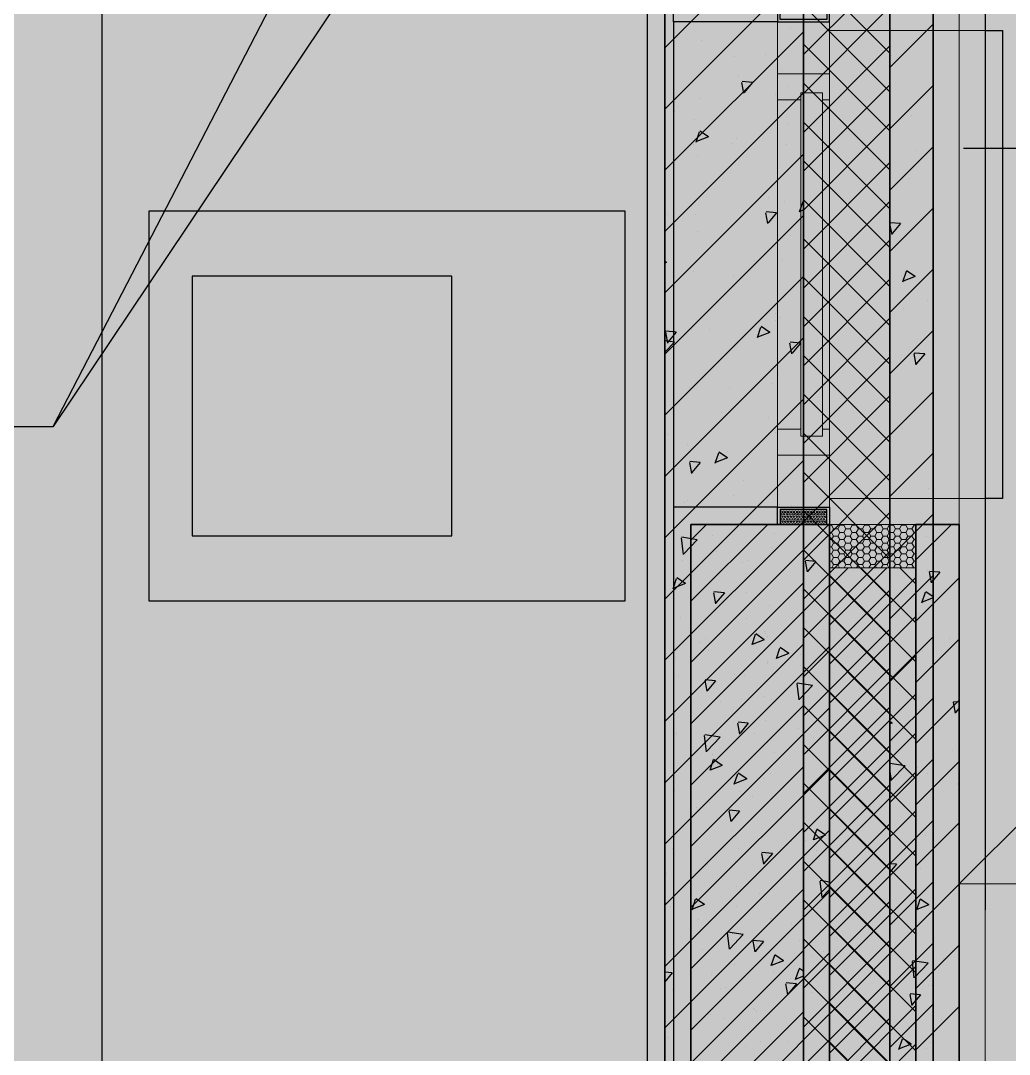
# Model space of a CAD drawing. Header units: inches. Extents: x 143994 to 247866, y 243815 to 272761.
# Drawn here: x 178452 to 179593, y 250764 to 251958 of the extents above; entities that cross this region are included whole.
import ezdxf

# ---------------------------------------------------------------- set-up
doc = ezdxf.new("R2010")
doc.units = ezdxf.units.IN
doc.header["$LTSCALE"] = 1000
doc.header["$MEASUREMENT"] = 0
doc.linetypes.add('DASH', pattern=[0.35, 0.25, -0.1])
doc.layers.get('DEFPOINTS').update_dxf_attribs({"color": 62})
for name, color, linetype in [('0-建筑1F', 127, 'Continuous'), ('0-建筑2F', 127, 'Continuous'), ('00污水标注', 130, 'Continuous'), ('00雨水标注', 3, 'Continuous'), ('A-S-face(建筑粉刷线)', 136, 'Continuous'), ('A-Wall-Patn', 255, 'Continuous'), ('PUB_HATCH', 8, 'Continuous'), ('厨卫', 44, 'Continuous')]:
    doc.layers.add(name, color=color, linetype=linetype)
for name, color, linetype, lineweight in [('A-M-Stone', 11, 'Continuous', 15), ('A-Wall', 254, 'Continuous', 35), ('MQ-HZ幕墙绘制', 6, 'Continuous', 13), ('W-保温层', 8, 'Continuous', 13), ('散水线', 8, 'Continuous', 15)]:
    doc.layers.add(name, color=color, linetype=linetype, lineweight=lineweight)

# ---------------------------------------------------------------- blocks, each defined once
blk = doc.blocks.new('QWQW8EF')
at = {"layer": '00污水标注'}
blk.add_line((661004.9, -509770.9), (660472, -509770.9), dxfattribs=at)
at = {"layer": '00雨水标注', "color": 1}
for p, q in [((659420.5, -510091.6), (660102.1, -508774.7)), ((660102.1, -509074.7), (659420.5, -510091.6)), ((658030.5, -510091.6), (659420.5, -510091.6))]:
    blk.add_line(p, q, dxfattribs=at)
blk = doc.blocks.new('144')
at = {"layer": 'A-M-Stone', "color": 127}
for p, q in [((660496.9, -385330.3), (660496.9, -389225.3)), ((660496.9, -389225.3), (660846.9, -389225.3))]:
    blk.add_line(p, q, dxfattribs=at)
at = {"layer": 'A-S-face(建筑粉刷线)', "color": 127}
blk.add_line((660136.9, -390130.3), (660136.9, -387145.3), dxfattribs=at)
at = {"layer": 'A-Wall', "color": 127}
for p, q in [((660156.9, -385330.3), (660156.9, -390150.3)), ((660316.9, -390310.3), (660316.9, -385330.3)), ((660416.9, -385330.3), (660416.9, -390410.3)), ((660466.9, -390460.3), (660466.9, -385330.3))]:
    blk.add_line(p, q, dxfattribs=at)
at = {"layer": 'PUB_HATCH', "color": 127, "linetype": 'Continuous'}
for p, q in [((660316.9, -388100.1), (660156.9, -388260.1)), ((660316.9, -388170.8), (660156.9, -388330.8)), ((660316.9, -388241.5), (660156.9, -388401.5)), ((660302.2, -388238.2), (660302.2, -388238.2)), ((660466.9, -388232.9), (660416.9, -388282.9)), ((660199.5, -388252.2), (660199.5, -388252.2)), ((660166.7, -388263.9), (660166.7, -388263.9)), ((660237.2, -388269.9), (660237.2, -388269.9)), ((660273.5, -388268.4), (660273.5, -388268.4)), ((660418.9, -388269.4), (660418.9, -388269.4)), ((660292.6, -388286), (660292.6, -388286)), ((660166.8, -388302.5), (660166.8, -388302.5)), ((660242.5, -388292.6), (660242.5, -388292.6)), ((660245.4, -388300.1), (660247.7, -388312.6)), ((660258, -388300.1), (660246.1, -388299.1)), ((660258, -388300.1), (660248.4, -388311.6)), ((660316.9, -388312.2), (660156.9, -388472.2)), ((660285.1, -388313.8), (660285.1, -388313.8)), ((660299.7, -388304.7), (660299.7, -388304.7)), ((660466.9, -388303.6), (660416.9, -388353.6)), ((660197, -388318.8), (660197, -388318.8)), ((660168.5, -388333.8), (660168.5, -388333.8)), ((660442, -388338.3), (660442, -388338.3)), ((660191.5, -388343.2), (660191.5, -388343.2)), ((660298.3, -388347.7), (660298.3, -388347.7)), ((660196.7, -388357.3), (660192.6, -388369.4)), ((660207.3, -388363), (660193.3, -388368.4)), ((660207.3, -388363), (660197.4, -388356.3)), ((660189.9, -388371.5), (660189.9, -388371.5)), ((660233.7, -388370.1), (660233.7, -388370.1)), ((660240, -388364.9), (660240, -388364.9)), ((660297.3, -388371.3), (660297.3, -388371.3)), ((660466.9, -388374.3), (660416.9, -388424.3)), ((660316.9, -388382.9), (660156.9, -388542.9)), ((660194.6, -388385.4), (660194.6, -388385.4)), ((660447.2, -388379.1), (660447.2, -388379.1)), ((660439.5, -388410.6), (660439.5, -388410.6)), ((660276.8, -388433.1), (660276.8, -388433.1)), ((660313.7, -388427.1), (660313.7, -388427.1)), ((660187.3, -388443.7), (660187.3, -388443.7)), ((660294.9, -388437.9), (660294.9, -388437.9)), ((660316.1, -388437.9), (660312, -388449.9)), ((660316.9, -388437), (660316.8, -388436.9)), ((660466.9, -388445.1), (660416.9, -388495.1)), ((660316.9, -388453.6), (660156.9, -388613.6)), ((660160.2, -388453.1), (660160.2, -388453.1)), ((660192.2, -388452), (660192.2, -388452)), ((660273.2, -388450.5), (660275.5, -388463.1)), ((660285.8, -388450.6), (660273.8, -388449.5)), ((660285.8, -388450.6), (660276.1, -388462)), ((660316.9, -388447.3), (660312.7, -388448.9)), ((660416.9, -388464.8), (660418.9, -388475.6)), ((660429.2, -388463.1), (660417.3, -388462.1)), ((660429.2, -388463.1), (660419.6, -388474.6)), ((660194.7, -388472.3), (660194.7, -388472.3)), ((660301.5, -388476.8), (660301.5, -388476.8)), ((660261, -388506), (660261, -388506)), ((660292.4, -388504.5), (660292.4, -388504.5)), ((660158.7, -388508.1), (660156.9, -388506.9)), ((660158.7, -388508.1), (660156.9, -388508.7)), ((660466.9, -388515.8), (660416.9, -388565.8)), ((660446.1, -388524.1), (660436.1, -388517.4)), ((660316.9, -388524.3), (660156.9, -388684.3)), ((660189.7, -388518.6), (660189.7, -388518.6)), ((660236.6, -388523.1), (660236.6, -388523.1)), ((660435.5, -388518.4), (660431.4, -388530.5)), ((660446.1, -388524.1), (660432.1, -388529.5)), ((660219.5, -388551.6), (660219.5, -388551.6)), ((660460.6, -388551.7), (660460.6, -388551.7)), ((660433.1, -388560.6), (660433.1, -388560.6)), ((660284.2, -388574.9), (660284.2, -388574.9)), ((660284.5, -388567), (660284.5, -388567)), ((660290, -388571.1), (660290, -388571.1)), ((660157.5, -388588.4), (660159.8, -388600.9)), ((660170.1, -388588.4), (660158.1, -388587.4)), ((660170.1, -388588.4), (660160.4, -388599.9)), ((660167.9, -388587.1), (660167.9, -388587.1)), ((660187.3, -388585.1), (660187.3, -388585.1)), ((660208.4, -388584.9), (660208.4, -388584.9)), ((660261.7, -388578.4), (660261.7, -388578.4)), ((660267.4, -388582.9), (660263.4, -388595)), ((660278, -388588.6), (660264, -388594)), ((660278, -388588.6), (660268.1, -388581.9)), ((660466.9, -388586.5), (660416.9, -388636.5)), ((660316.9, -388595.1), (660156.9, -388755.1)), ((660167.9, -388600), (660156.9, -388598.3)), ((660167.9, -388600), (660156.9, -388611.5)), ((660300.9, -388601), (660303.2, -388613.5)), ((660313.5, -388601), (660301.6, -388599.9)), ((660313.5, -388601), (660303.9, -388612.5)), ((660444.4, -388613.5), (660446.7, -388626)), ((660457, -388613.5), (660445, -388612.5)), ((660457, -388613.5), (660447.3, -388625)), ((660281.6, -388647.2), (660281.6, -388647.2)), ((660287.6, -388637.6), (660287.6, -388637.6)), ((660184.9, -388651.7), (660184.9, -388651.7)), ((660231.6, -388653.8), (660231.6, -388653.8)), ((660466.9, -388657.2), (660416.9, -388707.2)), ((660316.9, -388665.8), (660156.9, -388825.8)), ((660222.8, -388680.6), (660222.8, -388680.6)), ((660276.3, -388686.4), (660276.3, -388686.4)), ((660436.3, -388689.7), (660436.3, -388689.7)), ((660159.6, -388706.4), (660159.6, -388706.4)), ((660285.1, -388704.2), (660285.1, -388704.2)), ((660431.1, -388699.5), (660431.1, -388699.5)), ((660182.5, -388718.3), (660182.5, -388718.3)), ((660178.9, -388732.7), (660178.9, -388732.7)), ((660218.7, -388727.9), (660214.7, -388740)), ((660229.4, -388733.6), (660219.4, -388726.9)), ((660229, -388726.1), (660229, -388726.1)), ((660466.9, -388727.9), (660416.9, -388777.9)), ((660316.9, -388736.5), (660156.9, -388896.5)), ((660185.2, -388738.8), (660187.5, -388751.4)), ((660197.8, -388738.9), (660185.9, -388737.8)), ((660197.8, -388738.9), (660188.2, -388750.4)), ((660229.4, -388733.6), (660215.4, -388739)), ((660247.6, -388759.9), (660247.6, -388759.9)), ((660236, -388776.4), (660236, -388776.4)), ((660282.7, -388770.8), (660282.7, -388770.8)), ((660428.5, -388771.8), (660428.5, -388771.8)), ((660461.1, -388769), (660461.1, -388769)), ((660180, -388784.9), (660180, -388784.9)), ((660183, -388782.3), (660183, -388782.3)), ((660289.7, -388786.8), (660289.7, -388786.8)), ((660302.7, -388788.3), (660302.7, -388788.3)), ((660466.9, -388798.6), (660416.9, -388848.6)), ((660316.9, -388807.2), (660156.9, -388967.2)), ((660176.4, -388805), (660176.4, -388805)), ((660175.9, -388825.9), (660178.2, -388844.9)), ((660194.4, -388828), (660176.6, -388825.2)), ((660194.4, -388828), (660178.9, -388844.2)), ((660283.9, -388820.3), (660283.9, -388820.3)), ((660167.3, -388840.3), (660167.3, -388840.3)), ((660280.3, -388837.4), (660280.3, -388837.4)), ((660177.6, -388851.5), (660177.6, -388851.5)), ((660170.1, -388873), (660166, -388885)), ((660180.7, -388878.7), (660170.8, -388871.9)), ((660250.1, -388867.2), (660250.1, -388867.2)), ((660466.9, -388869.3), (660416.9, -388919.3)), ((660316.9, -388877.9), (660156.9, -389037.9)), ((660180.7, -388878.7), (660166.7, -388884)), ((660466.9, -388893.9), (660458.2, -388888)), ((660213, -388889.3), (660215.3, -388901.8)), ((660225.6, -388889.3), (660213.6, -388888.3)), ((660225.6, -388889.3), (660215.9, -388900.8)), ((660250.8, -388889), (660250.8, -388889)), ((660457.5, -388889), (660453.5, -388901.1)), ((660466.9, -388895.1), (660454.1, -388900)), ((660464.3, -388898), (660464.3, -388898)), ((660277.8, -388903.9), (660277.8, -388903.9)), ((660175.2, -388918), (660175.2, -388918)), ((660449.6, -388912.9), (660449.6, -388912.9)), ((660197.5, -388946.1), (660197.5, -388946.1)), ((660273.2, -388936.1), (660273.2, -388936.1)), ((660275.7, -388939.6), (660275.7, -388939.6)), ((660466.9, -388940), (660416.9, -388990)), ((660316.9, -388948.6), (660156.9, -389108.6)), ((660159, -388959.7), (660159, -388959.7)), ((660289.5, -388953.5), (660285.4, -388965.6)), ((660300.1, -388959.2), (660286.1, -388964.6)), ((660300.1, -388959.2), (660290.1, -388952.5)), ((660168.8, -388963.8), (660168.8, -388963.8)), ((660275.4, -388970.5), (660275.4, -388970.5)), ((660275.6, -388968.3), (660275.6, -388968.3)), ((660172.7, -388984.6), (660172.7, -388984.6)), ((660211, -388990.7), (660211, -388990.7)), ((660424.5, -388999.7), (660424.5, -388999.7)), ((660316.9, -389019.3), (660156.9, -389179.3)), ((660220.6, -389015), (660220.6, -389015)), ((660270.7, -389008.4), (660270.7, -389008.4)), ((660466.9, -389010.7), (660416.9, -389060.7)), ((660235.4, -389029.6), (660235.4, -389029.6)), ((660240.7, -389039.7), (660243, -389052.3)), ((660253.3, -389039.8), (660241.4, -389038.7)), ((660253.3, -389039.8), (660243.7, -389051.2)), ((660273, -389037.1), (660273, -389037.1)), ((660419.5, -389039.7), (660416.9, -389038)), ((660419.5, -389039.7), (660416.9, -389040.7)), ((660170.3, -389051.2), (660170.3, -389051.2)), ((660202.5, -389053.9), (660204.7, -389072.9)), ((660220.9, -389055.9), (660203.2, -389053.1)), ((660220.9, -389055.9), (660205.4, -389072.1)), ((660420.1, -389060.7), (660420.1, -389060.7)), ((660283.3, -389073.6), (660283.3, -389073.6)), ((660316.9, -389090), (660156.9, -389250)), ((660218.1, -389087.3), (660218.1, -389087.3)), ((660466.9, -389081.5), (660416.9, -389131.5)), ((660434.4, -389089), (660416.9, -389086.3)), ((660434.4, -389089), (660418.8, -389105.2)), ((660166.7, -389093.6), (660166.7, -389093.6)), ((660168, -389093.9), (660168, -389093.9)), ((660172.1, -389092.9), (660172.1, -389092.9)), ((660240.8, -389098.5), (660236.7, -389110.6)), ((660251.4, -389104.2), (660241.5, -389097.5)), ((660278.8, -389097.4), (660278.8, -389097.4)), ((660416.9, -389095.7), (660418.1, -389106)), ((660251.4, -389104.2), (660237.4, -389109.6)), ((660270.5, -389103.7), (660270.5, -389103.7)), ((660167.9, -389117.8), (660167.9, -389117.8)), ((660417.6, -389133), (660417.6, -389133)), ((660291.8, -389149.6), (660291.8, -389149.6)), ((660316.9, -389160.7), (660156.9, -389320.7)), ((660466.9, -389152.2), (660416.9, -389202.2)), ((660165.5, -389166.2), (660165.5, -389166.2)), ((660196.9, -389172.2), (660196.9, -389172.2)), ((660268.1, -389170.3), (660268.1, -389170.3)), ((660165.4, -389184.3), (660165.4, -389184.3)), ((660303.6, -389176.7), (660303.6, -389176.7)), ((660268.5, -389190.2), (660270.8, -389202.7)), ((660281.1, -389190.2), (660269.1, -389189.1)), ((660281.1, -389190.2), (660271.4, -389201.7)), ((660275.1, -389192.9), (660275.1, -389192.9)), ((660239, -389199), (660239, -389199)), ((660424.5, -389202.7), (660416.9, -389202.1)), ((660424.5, -389202.7), (660416.9, -389211.8)), ((660452.6, -389208.1), (660452.6, -389208.1)), ((660158.4, -389212.9), (660158.4, -389212.9)), ((660314.9, -389218.5), (660314.9, -389218.5)), ((660316.9, -389231.5), (660156.9, -389391.5)), ((660239.2, -389228.4), (660239.2, -389228.4)), ((660466.9, -389222.9), (660416.9, -389272.9)), ((660192.1, -389243.5), (660188.1, -389255.6)), ((660202.8, -389249.2), (660192.8, -389242.5)), ((660265.7, -389236.8), (660265.7, -389236.8)), ((660163, -389250.9), (660163, -389250.9)), ((660202.8, -389249.2), (660188.8, -389254.6)), ((660229, -389281.8), (660231.2, -389300.8)), ((660247.5, -389283.8), (660229.7, -389281.1)), ((660438.7, -389274.1), (660438.7, -389274.1)), ((660247.5, -389283.8), (660231.9, -389300.1)), ((660234.8, -389282.9), (660234.8, -389282.9)), ((660312.4, -389290.8), (660312.4, -389290.8)), ((660466.9, -389293.6), (660416.9, -389343.6)), ((660316.9, -389302.2), (660156.9, -389462.2)), ((660200.1, -389301.2), (660200.1, -389301.2)), ((660262.3, -389297.3), (660262.3, -389297.3)), ((660263.3, -389303.4), (660263.3, -389303.4)), ((660306.8, -389305.8), (660306.8, -389305.8)), ((660160.6, -389317.5), (660160.6, -389317.5)), ((660186.5, -389307.3), (660186.5, -389307.3)), ((660442.4, -389314.9), (660444.6, -389333.9)), ((660460.9, -389316.9), (660443.1, -389314.2)), ((660460.9, -389316.9), (660445.3, -389333.2)), ((660165.4, -389328.1), (660156.9, -389327.3)), ((660165.4, -389328.1), (660156.9, -389338.2)), ((660282.7, -389326.8), (660282.7, -389326.8)), ((660311.5, -389324.1), (660307.5, -389336.1)), ((660316.9, -389326.2), (660312.2, -389323.1)), ((660296.2, -389340.6), (660298.5, -389353.1)), ((660308.8, -389340.6), (660296.9, -389339.6)), ((660308.8, -389340.6), (660299.2, -389352.1)), ((660316.9, -389331.8), (660308.1, -389335.1)), ((660166.1, -389346.8), (660166.1, -389346.8)), ((660439.7, -389353.1), (660442, -389365.7)), ((660452.3, -389353.2), (660440.3, -389352.1)), ((660452.3, -389353.2), (660442.6, -389364.7)), ((660461.8, -389343), (660461.8, -389343)), ((660465.7, -389342.2), (660465.7, -389342.2)), ((660466.9, -389364.3), (660416.9, -389414.3)), ((660316.9, -389372.9), (660156.9, -389532.9)), ((660209.7, -389376.2), (660209.7, -389376.2)), ((660259.7, -389369.6), (660259.7, -389369.6)), ((660260.8, -389370), (660260.8, -389370)), ((660158.1, -389384.1), (660158.1, -389384.1)), ((660224.9, -389380.6), (660224.9, -389380.6)), ((660438.4, -389389.6), (660438.4, -389389.6)), ((660160.3, -389402.9), (660160.3, -389402.9)), ((660267.1, -389407.4), (660267.1, -389407.4)), ((660430.9, -389404.6), (660426.8, -389416.7)), ((660441.5, -389410.3), (660427.5, -389415.7)), ((660441.5, -389410.3), (660431.6, -389403.6)), ((660463.3, -389408.8), (660463.3, -389408.8)), ((660459.2, -389415.3), (660459.2, -389415.3))]:
    blk.add_line(p, q, dxfattribs=at)
at = {"layer": 'W-保温层', "color": 127, "linetype": 'Continuous'}
for p, q in [((660316.9, -388166.2), (660416.9, -388266.2)), ((660416.9, -388168), (660316.9, -388268)), ((660316.9, -388211.1), (660416.9, -388311.1)), ((660416.9, -388212.9), (660316.9, -388312.9)), ((660316.9, -388256), (660416.9, -388356)), ((660416.9, -388257.8), (660316.9, -388357.8)), ((660316.9, -388300.9), (660416.9, -388400.9)), ((660416.9, -388302.7), (660316.9, -388402.7)), ((660316.9, -388345.8), (660416.9, -388445.8)), ((660416.9, -388347.6), (660316.9, -388447.6)), ((660316.9, -388390.7), (660416.9, -388490.7)), ((660416.9, -388392.5), (660316.9, -388492.5)), ((660316.9, -388435.6), (660416.9, -388535.6)), ((660416.9, -388437.4), (660316.9, -388537.4)), ((660316.9, -388480.5), (660416.9, -388580.5)), ((660416.9, -388482.3), (660316.9, -388582.3)), ((660316.9, -388525.4), (660416.9, -388625.4)), ((660416.9, -388527.2), (660316.9, -388627.2)), ((660316.9, -388570.3), (660416.9, -388670.3)), ((660416.9, -388572.1), (660316.9, -388672.1)), ((660316.9, -388615.2), (660416.9, -388715.2)), ((660416.9, -388617), (660316.9, -388717)), ((660316.9, -388660.1), (660416.9, -388760.1)), ((660416.9, -388661.9), (660316.9, -388761.9)), ((660316.9, -388705), (660416.9, -388805)), ((660416.9, -388706.8), (660316.9, -388806.8)), ((660316.9, -388749.9), (660416.9, -388849.9)), ((660416.9, -388751.7), (660316.9, -388851.7)), ((660316.9, -388794.8), (660416.9, -388894.8)), ((660416.9, -388796.6), (660316.9, -388896.6)), ((660316.9, -388839.7), (660416.9, -388939.7)), ((660416.9, -388841.5), (660316.9, -388941.5)), ((660316.9, -388884.6), (660416.9, -388984.6)), ((660416.9, -388886.4), (660316.9, -388986.4)), ((660316.9, -388929.5), (660416.9, -389029.5)), ((660416.9, -388931.3), (660316.9, -389031.3)), ((660316.9, -388974.4), (660416.9, -389074.4)), ((660416.9, -388976.2), (660316.9, -389076.2)), ((660316.9, -389019.3), (660416.9, -389119.3)), ((660416.9, -389021.1), (660316.9, -389121.1)), ((660316.9, -389064.2), (660416.9, -389164.2)), ((660416.9, -389066), (660316.9, -389166)), ((660316.9, -389109.1), (660416.9, -389209.1)), ((660416.9, -389110.9), (660316.9, -389210.9)), ((660316.9, -389154), (660416.9, -389254)), ((660416.9, -389155.8), (660316.9, -389255.8)), ((660316.9, -389198.9), (660416.9, -389298.9)), ((660416.9, -389200.8), (660316.9, -389300.8)), ((660316.9, -389243.8), (660416.9, -389343.8)), ((660416.9, -389245.7), (660316.9, -389345.7)), ((660316.9, -389288.7), (660416.9, -389388.7)), ((660416.9, -389290.6), (660316.9, -389390.6)), ((660316.9, -389333.7), (660416.9, -389433.7)), ((660416.9, -389335.5), (660316.9, -389435.5)), ((660316.9, -389378.6), (660416.9, -389478.6)), ((660416.9, -389380.4), (660316.9, -389480.4))]:
    blk.add_line(p, q, dxfattribs=at)
at = {"layer": '厨卫', "color": 127}
for p, q in [((659506.9, -390150.3), (659506.9, -387145.3)), ((660111, -388448.6), (659561, -388448.6)), ((659561, -388448.6), (659561, -388898.6)), ((660111, -388898.6), (660111, -388448.6)), ((659911, -388523.6), (659611, -388523.6)), ((659611, -388523.6), (659611, -388823.6)), ((659911, -388823.6), (659911, -388523.6)), ((659611, -388823.6), (659911, -388823.6)), ((659561, -388898.6), (660111, -388898.6))]:
    blk.add_line(p, q, dxfattribs=at)
at = {"layer": '散水线', "color": 127, "linetype": 'DASH'}
blk.add_line((660496.9, -389225.3), (661096.9, -388625.3), dxfattribs=at)
blk = doc.blocks.new('1442323')
at = {"layer": 'MQ-HZ幕墙绘制'}
h = blk.add_hatch(dxfattribs=at)
h.set_pattern_fill('HEX', color=127, angle=-90, style=0)
h.set_pattern_definition([(270, (1020.9525, 145.3926), (1.649778, -3e-16), [0.9525, -1.905]), (30, (1020.9525, 145.3926), (-0.824889, 1.4287496586), [0.9525, -1.905]), (330, (1020.9525, 144.4401), (0.824889, 1.4287496586), [0.9525, -1.905])])
h.paths.add_polyline_path([(702363.9, -388869.3), (702309.9, -388869.3), (702309.9, -388852.3), (702363.9, -388852.3)])
h = blk.add_hatch(dxfattribs=at)
h.set_pattern_fill('HONEY', color=127, scale=3)
h.set_pattern_definition([(0, (2375.541, 380841.3842), (7.14375, 4.124445), [4.7625, -9.525]), (120, (2375.541, 380841.3842), (-7.143749147, 4.124446478), [4.7625, -9.525]), (60, (2375.541, 380841.3842), (8.53e-07, 8.248891478), [-9.525, 4.7625])])
h.paths.add_polyline_path([(702366.9, -388869.3), (702466.9, -388869.3), (702466.9, -388919.3), (702366.9, -388919.3)])
at = {"layer": 'A-M-Stone', "color": 127}
for p, q in [((702546.9, -388269.3), (702546.9, -388299.3)), ((702546.9, -388299.3), (702366.9, -388299.3)), ((702366.9, -388839.3), (702546.9, -388839.3)), ((702546.9, -388839.3), (702546.9, -388869.3)), ((702546.9, -388869.3), (702546.9, -391379.3))]:
    blk.add_line(p, q, dxfattribs=at)
at = {"layer": 'A-S-face(建筑粉刷线)', "color": 127}
blk.add_line((702186.9, -388869.3), (702186.9, -391019.3), dxfattribs=at)
for points in [[(702306.9, -388289.3), (702186.9, -388289.3), (702186.9, -388269.3)], [(702306.9, -388849.3), (702186.9, -388849.3), (702186.9, -388869.3)]]:
    blk.add_lwpolyline(points, dxfattribs=at)
at = {"layer": 'A-Wall', "color": 127}
for p, q in [((702366.9, -388869.3), (702206.9, -388869.3)), ((702206.9, -388869.3), (702206.9, -391039.3)), ((702366.9, -391199.3), (702366.9, -388869.3)), ((702516.9, -388869.3), (702466.9, -388869.3)), ((702466.9, -388869.3), (702466.9, -391299.3)), ((702516.9, -391349.3), (702516.9, -388869.3))]:
    blk.add_line(p, q, dxfattribs=at)
at = {"layer": 'MQ-HZ幕墙绘制', "color": 127}
for p, q in [((702306.9, -388289.3), (702306.9, -388349.3)), ((702366.9, -388289.3), (702306.9, -388289.3)), ((702366.9, -388349.3), (702366.9, -388289.3)), ((702306.9, -388349.3), (702306.9, -388379.3)), ((702366.9, -388349.3), (702306.9, -388349.3)), ((702306.9, -388349.3), (702366.9, -388349.3)), ((702366.9, -388379.3), (702366.9, -388349.3)), ((702333.9, -388379.3), (702333.9, -388371.3)), ((702333.9, -388371.3), (702358.9, -388371.3)), ((702358.9, -388371.3), (702358.9, -388379.3)), ((702306.9, -388379.3), (702306.9, -388759.3)), ((702306.9, -388379.3), (702333.9, -388379.3)), ((702333.9, -388379.4), (702333.9, -388759.4)), ((702358.9, -388379.3), (702366.9, -388379.3)), ((702358.9, -388379.4), (702358.9, -388759.4)), ((702366.9, -388379.3), (702366.9, -388759.3)), ((702306.9, -388789.3), (702306.9, -388759.3)), ((702306.9, -388759.3), (702333.9, -388759.3)), ((702333.9, -388759.3), (702333.9, -388767.3)), ((702333.9, -388767.3), (702358.9, -388767.3)), ((702358.9, -388767.3), (702358.9, -388759.3)), ((702358.9, -388759.3), (702366.9, -388759.3)), ((702366.9, -388759.3), (702366.9, -388789.3)), ((702366.9, -388789.3), (702306.9, -388789.3)), ((702306.9, -388849.3), (702306.9, -388789.3)), ((702306.9, -388789.3), (702366.9, -388789.3)), ((702366.9, -388789.3), (702366.9, -388849.3)), ((702366.9, -388849.3), (702306.9, -388849.3))]:
    blk.add_line(p, q, dxfattribs=at)
at = {"layer": 'MQ-HZ幕墙绘制', "color": 127, "lineweight": -3}
for points in [[(702306.9, -388289.3), (702366.9, -388289.3), (702366.9, -388272.3), (702366.9, -388272.3), (702366.9, -388269.3), (702363.9, -388269.3), (702363.9, -388286.3), (702309.9, -388286.3), (702309.9, -388269.3), (702306.9, -388269.3), (702306.9, -388272.3), (702306.9, -388272.3), (702306.9, -388289.3, 0.000051)], [(702306.9, -388849.3), (702366.9, -388849.3), (702366.9, -388866.3), (702366.9, -388866.3), (702366.9, -388869.3), (702363.9, -388869.3), (702363.9, -388852.3), (702309.9, -388852.3), (702309.9, -388869.3), (702306.9, -388869.3), (702306.9, -388866.3), (702306.9, -388866.3), (702306.9, -388849.3, -0.000051)]]:
    blk.add_lwpolyline(points, format="xyb", dxfattribs=at)
at = {"layer": 'MQ-HZ幕墙绘制', "color": 127}
blk.add_lwpolyline([(702366.9, -388869.3), (702466.9, -388869.3), (702466.9, -388919.3), (702366.9, -388919.3)], close=True, dxfattribs=at)
at = {"layer": 'PUB_HATCH', "color": 127}
for p, q in [((702186.9, -388289.3), (702186.9, -388849.3)), ((702546.9, -388299.3), (702566.9, -388299.3)), ((702566.9, -388299.3), (702566.9, -388839.3)), ((702566.9, -388839.3), (702546.9, -388839.3))]:
    blk.add_line(p, q, dxfattribs=at)
at = {"layer": 'PUB_HATCH', "color": 127, "linetype": 'Continuous'}
for p, q in [((702366.4, -388869.3), (702206.9, -389028.8)), ((702295.7, -388869.3), (702206.9, -388958.1)), ((702225, -388869.3), (702206.9, -388887.4)), ((702507.9, -388869.3), (702466.9, -388910.2)), ((702232.1, -388882), (702232.1, -388882)), ((702362.9, -388884.4), (702362.9, -388884.4)), ((702478.7, -388883.3), (702478.7, -388883.3)), ((702207.7, -388899.5), (702206.9, -388900.4)), ((702207.7, -388899.5), (702206.9, -388899.5)), ((702236.6, -388901), (702236.6, -388901)), ((702273.8, -388911.1), (702273.8, -388911.1)), ((702338.8, -388911.6), (702341.1, -388924.1)), ((702351.1, -388912.1), (702339.2, -388911)), ((702267, -388913.2), (702267, -388913.2)), ((702351.1, -388912.1), (702341.5, -388923.6)), ((702480.6, -388922.2), (702480.6, -388922.2)), ((702494.6, -388924.6), (702482.6, -388923.6)), ((702516.9, -388931), (702466.9, -388981)), ((702482.2, -388924.1), (702484.5, -388936.7)), ((702494.6, -388924.6), (702484.9, -388936.1)), ((702366.9, -388939.5), (702206.9, -389099.5)), ((702476.3, -388949.9), (702476.3, -388949.9)), ((702310.3, -388963.3), (702310.3, -388963.3)), ((702271.4, -388977.7), (702271.4, -388977.7)), ((702340.5, -388981.3), (702340.5, -388981.3)), ((702291.8, -388992.5), (702291.8, -388992.5)), ((702223.9, -389001.3), (702223.9, -389001.3)), ((702281.4, -388996.3), (702277.3, -389008.4)), ((702291.7, -389002.5), (702277.7, -389007.8)), ((702291.7, -389002.5), (702281.8, -388995.8)), ((702516.9, -389001.7), (702466.9, -389051.7)), ((702505.4, -389001.5), (702505.4, -389001.5)), ((702366.9, -389010.2), (702206.9, -389170.2)), ((702227.2, -389014.8), (702227.2, -389014.8)), ((702334, -389019.3), (702334, -389019.3)), ((702473.9, -389016.5), (702473.9, -389016.5)), ((702509.8, -389008.9), (702509.8, -389008.9)), ((702257.7, -389042.1), (702257.7, -389042.1)), ((702333.4, -389032.2), (702333.4, -389032.2)), ((702223.1, -389049.5), (702225.4, -389062)), ((702235.4, -389050), (702223.5, -389048.9)), ((702235.4, -389050), (702225.8, -389061.5)), ((702269, -389044.3), (702269, -389044.3)), ((702329.4, -389053), (702331.6, -389072)), ((702347.5, -389055.4), (702329.8, -389052.7)), ((702347.5, -389055.4), (702332, -389071.6)), ((702366.5, -389062), (702366.9, -389064.1)), ((702366.9, -389061.5), (702366.9, -389061.5)), ((702300.3, -389071.3), (702300.3, -389071.3)), ((702516.9, -389072.4), (702466.9, -389122.4)), ((702510, -389074.6), (702512.3, -389087.1)), ((702516.9, -389074.6), (702510.4, -389074)), ((702366.9, -389081), (702206.9, -389241)), ((702471.5, -389083.1), (702471.5, -389083.1)), ((702516.9, -389081.5), (702512.7, -389086.6)), ((702266.6, -389110.9), (702266.6, -389110.9)), ((702280.8, -389111.1), (702280.8, -389111.1)), ((702330.9, -389104.5), (702330.9, -389104.5)), ((702295.1, -389121.5), (702295.1, -389121.5)), ((702348.2, -389115.2), (702348.2, -389115.2)), ((702231.6, -389135.2), (702231.6, -389135.2)), ((702508.6, -389130.5), (702508.6, -389130.5)), ((702232.7, -389141.3), (702228.7, -389153.4)), ((702243.1, -389147.5), (702229.1, -389152.9)), ((702243.1, -389147.5), (702233.1, -389140.8)), ((702516.9, -389143.1), (702466.9, -389193.1)), ((702469, -389149.7), (702469, -389149.7)), ((702366.9, -389151.7), (702206.9, -389311.7)), ((702480.3, -389156.7), (702480.3, -389156.7)), ((702516.9, -389167), (702516.1, -389169.4)), ((702516.9, -389168.7), (702516.5, -389168.9)), ((702264.1, -389177.5), (702264.1, -389177.5)), ((702278.2, -389183.3), (702278.2, -389183.3)), ((702213.1, -389196.3), (702213.1, -389196.3)), ((702228.2, -389189.9), (702228.2, -389189.9)), ((702250.8, -389199.9), (702253.1, -389212.4)), ((702263.2, -389200.4), (702251.2, -389199.4)), ((702263.2, -389200.4), (702253.5, -389211.9)), ((702319.9, -389200.8), (702319.9, -389200.8)), ((702352.1, -389221.9), (702348.1, -389233.9)), ((702362.5, -389228), (702352.5, -389221.3)), ((702516.9, -389213.8), (702466.9, -389263.8)), ((702366.9, -389222.4), (702206.9, -389382.4)), ((702255.3, -389223.2), (702255.3, -389223.2)), ((702362.5, -389228), (702348.4, -389233.4)), ((702362, -389227.7), (702362, -389227.7)), ((702365.6, -389229), (702365.6, -389229)), ((702468.8, -389232.2), (702468.8, -389232.2)), ((702477.8, -389229), (702477.8, -389229)), ((702261.7, -389244), (702261.7, -389244)), ((702339.9, -389234.6), (702339.9, -389234.6)), ((702351.9, -389245.6), (702351.9, -389245.6)), ((702223.3, -389254.6), (702223.3, -389254.6)), ((702225.6, -389262.2), (702225.6, -389262.2)), ((702355.9, -389281), (702358.1, -389300)), ((702366.9, -389282.2), (702356.3, -389280.6)), ((702366.9, -389293.1), (702206.9, -389453.1)), ((702366.9, -389290.8), (702358.5, -389299.6)), ((702516.9, -389284.5), (702466.9, -389334.5)), ((702363.1, -389295.6), (702363.1, -389295.6)), ((702471.5, -389302.4), (702467.4, -389314.5)), ((702481.8, -389308.5), (702471.9, -389301.8)), ((702259.3, -389310.6), (702259.3, -389310.6)), ((702481.8, -389308.5), (702467.8, -389313.9)), ((702216.3, -389325.4), (702216.3, -389325.4)), ((702299.3, -389324.5), (702299.3, -389324.5)), ((702299.7, -389324.6), (702299.7, -389324.6)), ((702323.1, -389329.9), (702323.1, -389329.9)), ((702278.6, -389350.3), (702280.9, -389362.9)), ((702290.9, -389350.8), (702279, -389349.8)), ((702290.9, -389350.8), (702281.3, -389362.3)), ((702366.9, -389363.8), (702206.9, -389523.8)), ((702360.7, -389362.2), (702360.7, -389362.2)), ((702516.9, -389355.2), (702466.9, -389405.2)), ((702256.8, -389377.2), (702256.8, -389377.2)), ((702303.5, -389366.9), (702299.4, -389379)), ((702313.8, -389373.1), (702299.8, -389378.4)), ((702313.8, -389373.1), (702303.8, -389366.3)), ((702347.6, -389368.5), (702347.6, -389368.5)), ((702498.8, -389370.2), (702498.8, -389370.2)), ((702231, -389388.5), (702231, -389388.5)), ((702322.5, -389393.4), (702322.5, -389393.4)), ((702241.1, -389404.7), (702241.1, -389404.7)), ((702246.7, -389403.4), (702246.7, -389403.4)), ((702347.9, -389409.2), (702347.9, -389409.2)), ((702366.9, -389434.5), (702206.9, -389594.5)), ((702283.3, -389431.6), (702283.3, -389431.6)), ((702358.3, -389428.8), (702358.3, -389428.8)), ((702516.9, -389425.9), (702466.9, -389475.9)), ((702254.4, -389443.8), (702254.4, -389443.8)), ((702496.8, -389440.6), (702496.8, -389440.6)), ((702269.8, -389472.3), (702269.8, -389472.3)), ((702319.9, -389465.7), (702319.9, -389465.7))]:
    blk.add_line(p, q, dxfattribs=at)
at = {"layer": 'W-保温层', "color": 127, "linetype": 'Continuous'}
for p, q in [((702366.9, -388940.9), (702388.5, -388919.3)), ((702366.9, -388985.8), (702433.4, -388919.3)), ((702466.9, -388983), (702403.3, -388919.3)), ((702466.9, -388938.1), (702448.2, -388919.3)), ((702466.9, -389027.9), (702366.9, -388927.9)), ((702366.9, -389030.7), (702466.9, -388930.7)), ((702466.9, -389072.8), (702366.9, -388972.8)), ((702366.9, -389075.6), (702466.9, -388975.6)), ((702466.9, -389117.7), (702366.9, -389017.7)), ((702366.9, -389120.5), (702466.9, -389020.5)), ((702466.9, -389162.6), (702366.9, -389062.6)), ((702366.9, -389165.4), (702466.9, -389065.4)), ((702466.9, -389207.5), (702366.9, -389107.5)), ((702366.9, -389210.3), (702466.9, -389110.3)), ((702466.9, -389252.4), (702366.9, -389152.4)), ((702366.9, -389255.2), (702466.9, -389155.2)), ((702466.9, -389297.3), (702366.9, -389197.3)), ((702366.9, -389300.1), (702466.9, -389200.1)), ((702466.9, -389342.2), (702366.9, -389242.2)), ((702366.9, -389345), (702466.9, -389245)), ((702466.9, -389387.1), (702366.9, -389287.1)), ((702366.9, -389389.9), (702466.9, -389289.9)), ((702466.9, -389432), (702366.9, -389332)), ((702366.9, -389434.8), (702466.9, -389334.8)), ((702466.9, -389476.9), (702366.9, -389376.9)), ((702366.9, -389479.7), (702466.9, -389379.7)), ((702466.9, -389521.8), (702366.9, -389421.8)), ((702366.9, -389524.6), (702466.9, -389424.6)), ((702466.9, -389566.7), (702366.9, -389466.7)), ((702366.9, -389569.5), (702466.9, -389469.5))]:
    blk.add_line(p, q, dxfattribs=at)
at = {"layer": 'W-保温层', "color": 127}
for p, q in [((702366.9, -388919.3), (702466.9, -388919.3)), ((702366.9, -391199.3), (702366.9, -388919.3)), ((702466.9, -388919.3), (702466.9, -391299.3))]:
    blk.add_line(p, q, dxfattribs=at)

msp = doc.modelspace()

# ---------------------------------------------------------------- hatches: boundary and pattern name
at = {"layer": 'DEFPOINTS'}
h = msp.add_hatch(dxfattribs=at)
h.set_pattern_fill('ANSI31', color=250)
h.set_pattern_definition([(45, (-65482.5842, -4e-05), (-1.122532015, 1.122532015), [])])
h.paths.add_polyline_path([(182383.45, 243814.78), (157803.44, 243814.78), (157803.44, 270814.78), (182383.45, 270814.78)])

# ---------------------------------------------------------------- linework, layer by layer
at = {"layer": 'A-Wall-Patn', "color": 11}
msp.add_lwpolyline([(150345.62, 253131.1), (150345.62, 260486.1), (152475.62, 260486.1), (152475.62, 264126.1), (156915.62, 264126.1), (156915.62, 264396.1), (157915.62, 264396.1), (157915.62, 260436.1), (159725.62, 260436.1), (159725.62, 264126.1), (165235.62, 264126.1), (165235.62, 258286.1), (166875.62, 258286.1), (166875.62, 261926.1), (172000.62, 261926.1), (172000.62, 262196.1), (173000.62, 262196.1), (173000.62, 261926.1), (177435.62, 261926.1), (177435.62, 258286.1), (179565.62, 258286.1), (179565.62, 250931.1)], dxfattribs=at)

# ---------------------------------------------------------------- block references
msp.add_blockref('QWQW8EF', (-480931.31, 761580.81))
at = {"layer": '0-建筑1F'}
msp.add_blockref('144', (-480961.31, 640186.38), dxfattribs=at)
at = {"layer": '0-建筑2F'}
msp.add_blockref('1442323', (-522981.31, 640245.41), dxfattribs=at)

doc.saveas('drawing.dxf')
